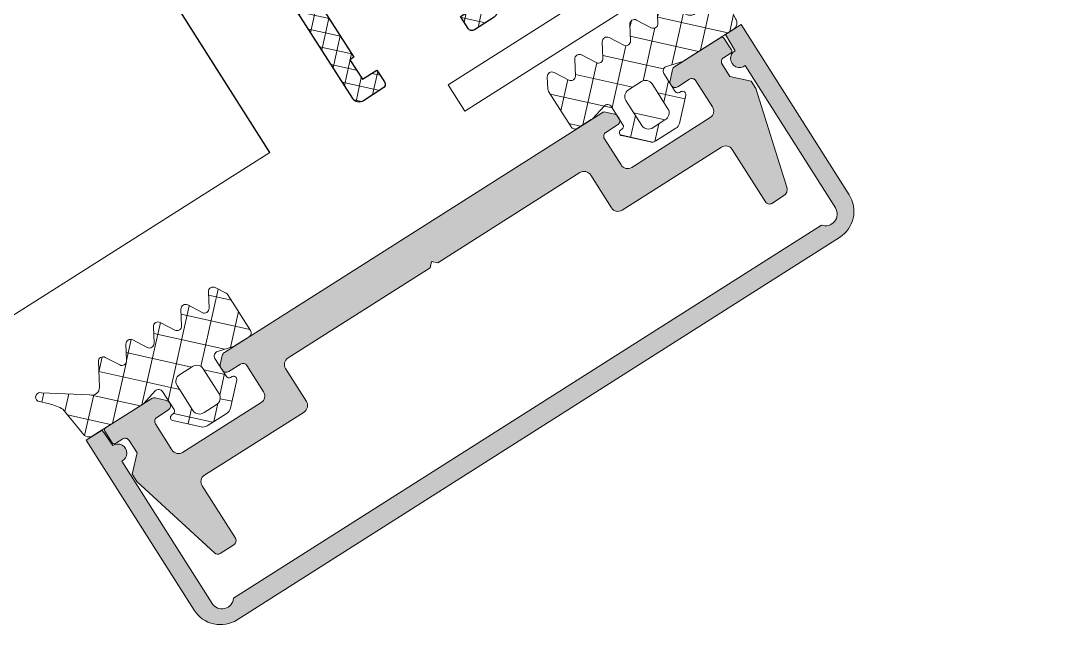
# Model space of a CAD drawing. Header units: millimetres. Extents: x 933584 to 974011, y 4545988 to 4553664.
# Drawn here: x 939201.84 to 939208.59, y 4551884.24 to 4551888.28 of the extents above; entities that cross this region are included whole.
import ezdxf

# ---------------------------------------------------------------- set-up
doc = ezdxf.new("R2010")
doc.units = ezdxf.units.MM
doc.layers.get('0').update_dxf_attribs({"color": 255})
doc.layers.add('0-HSL-HTC', color=253, linetype='Continuous')
doc.layers.add('N_Mlz-Fitil', color=10, linetype='Continuous')
for name, color, linetype, lineweight in [('al', 7, 'Continuous', 5), ('DTR', 8, 'Continuous', 5), ('FT', 1, 'Continuous', 0), ('PTR', 252, 'Continuous', 5), ('SFP CAM', 8, 'Continuous', 9)]:
    doc.layers.add(name, color=color, linetype=linetype, lineweight=lineweight)

# ---------------------------------------------------------------- blocks, each defined once
blk = doc.blocks.new('IZOLATOR')
at = {"layer": 'DTR'}
h = blk.add_hatch(dxfattribs=at)
h.set_pattern_fill('ANSI37', color=256, scale=0.3)
h.set_pattern_definition([(45, (0, 0), (-0.6735192090801864, 0.6735192090801866), []), (135, (0, 0), (-0.6735192090801866, -0.6735192090801864), [])])
edge = h.paths.add_edge_path(flags=16)
edge.add_arc((-16155.50516997159, 11440.47772771485), 0.5, 90, 210.0000000001667)
edge.add_line((-16155.93818267348, 11440.22772771485), (-16154.49480700051, 11437.72772771485))
edge.add_arc((-16155.79384510618, 11436.97772771486), 1.4999999999922, 329.9999999999884, 30.000000000011482, ccw=False)
edge.add_line((-16154.49480700051, 11436.22772771486), (-16155.93818267348, 11433.72772771486))
edge.add_arc((-16155.50516997159, 11433.47772771486), 0.5000000000008754, 149.9999999995766, 269.9999999997916)
edge.add_line((-16155.50516997159, 11432.97772771485), (-16151.93004110218, 11432.97772771485))
edge.add_arc((-16151.93004110219, 11433.27772771485), 0.2999999999974534, 270.000000001737, 330.0000000018147)
edge.add_line((-16151.67023348105, 11433.12772771486), (-16149.44743494467, 11436.97772771485))
edge.add_line((-16149.44743494467, 11436.97772771485), (-16151.67023348105, 11440.82772771486))
edge.add_arc((-16151.93004110218, 11440.67772771486), 0.299999999990151, 30.00000000060464, 90.00000000069481)
edge.add_line((-16151.93004110218, 11440.97772771485), (-16155.50516997159, 11440.97772771485))
edge = h.paths.add_edge_path()
edge.add_line((-16135.83034438375, 11438.97772771485), (-16134.47329357617, 11438.1942340658))
edge.add_arc((-16134.59829357617, 11437.97772771486), 0.2499999999995282, 239.9999999999376, 59.999999999937586, ccw=False)
edge.add_line((-16134.72329357617, 11437.76122136391), (-16135.96431897996, 11438.47772771486))
edge.add_line((-16135.96431897996, 11438.47772771486), (-16140.36419666739, 11438.47772771486))
edge.add_line((-16140.36419666739, 11438.47772771486), (-16140.96007346368, 11438.97772771485))
edge.add_line((-16140.96007346368, 11438.97772771485), (-16143.76042585991, 11438.97772771485))
edge.add_arc((-16143.76042585991, 11439.97772771486), 1.000000000003638, 179.9999999997916, 269.99999999979156, ccw=False)
edge.add_line((-16144.76042585991, 11439.97772771486), (-16144.76042585991, 11440.67772771485))
edge.add_arc((-16145.06042585991, 11440.67772771485), 0.3000000000010914, 0, 90.00000000034743)
edge.add_line((-16145.06042585991, 11440.97772771485), (-16149.50516997159, 11440.97772771485))
edge.add_arc((-16149.50516997159, 11440.47772771485), 0.5, 90, 210.0000000001667)
edge.add_line((-16149.93818267348, 11440.22772771485), (-16148.4948070005, 11437.72772771485))
edge.add_arc((-16149.79384510617, 11436.97772771486), 1.4999999999922, 329.9999999999884, 30.000000000011482, ccw=False)
edge.add_line((-16148.4948070005, 11436.22772771486), (-16149.93818267348, 11433.72772771486))
edge.add_arc((-16149.50516997159, 11433.47772771486), 0.5000000000008754, 149.9999999995766, 269.9999999997916)
edge.add_line((-16149.50516997159, 11432.97772771485), (-16145.06042585991, 11432.97772771485))
edge.add_arc((-16145.06042585991, 11433.27772771485), 0.2999999999992724, 270, 0)
edge.add_line((-16144.76042585991, 11433.27772771485), (-16144.76042585991, 11433.97772771486))
edge.add_arc((-16143.76042585991, 11433.97772771486), 1, 90, 180, ccw=False)
edge.add_line((-16143.76042585991, 11434.97772771486), (-16140.96007346368, 11434.97772771486))
edge.add_line((-16140.96007346368, 11434.97772771486), (-16140.36419666739, 11435.47772771486))
edge.add_line((-16140.36419666739, 11435.47772771486), (-16135.96431897996, 11435.47772771486))
edge.add_line((-16135.96431897996, 11435.47772771486), (-16134.72329357617, 11436.1942340658))
edge.add_arc((-16134.59829357617, 11435.97772771486), 0.2499999999995282, 300.00000000006247, 120.00000000006241, ccw=False)
edge.add_line((-16134.47329357617, 11435.76122136391), (-16135.83034438375, 11434.97772771486))
edge.add_line((-16135.83034438375, 11434.97772771486), (-16139.34160434086, 11434.97772771486))
edge.add_line((-16139.34160434086, 11434.97772771486), (-16141.25373637522, 11433.0655956805))
edge.add_arc((-16141.46586840957, 11433.27772771486), 0.2999999999985072, 194.9999999993323, 314.9999999992631, ccw=False)
edge.add_line((-16141.75564615746, 11433.20008200133), (-16141.91042585991, 11433.77772771486))
edge.add_line((-16141.91042585991, 11433.77772771486), (-16142.96042585991, 11433.77772771486))
edge.add_arc((-16142.96042585991, 11433.47772771486), 0.2999999999992724, 90, 180)
edge.add_line((-16143.26042585991, 11433.47772771486), (-16143.26042585991, 11431.77772771485))
edge.add_arc((-16143.56042585991, 11431.77772771485), 0.3000000000010914, 270, 360, ccw=False)
edge.add_line((-16143.56042585991, 11431.47772771485), (-16163.76042585991, 11431.47772771485))
edge.add_arc((-16163.76042585991, 11431.97772771486), 0.500000000003638, 179.9999999995831, 269.9999999995831, ccw=False)
edge.add_line((-16164.26042585991, 11431.97772771486), (-16164.26042585991, 11433.47772771486))
edge.add_arc((-16163.96042585991, 11433.47772771486), 0.2999999999992724, 90, 180, ccw=False)
edge.add_line((-16163.96042585991, 11433.77772771486), (-16163.06042585991, 11433.77772771486))
edge.add_line((-16163.06042585991, 11433.77772771486), (-16163.06042585991, 11432.67772771485))
edge.add_line((-16163.06042585991, 11432.67772771485), (-16161.56042585991, 11432.67772771485))
edge.add_line((-16161.56042585991, 11432.67772771485), (-16161.56042585991, 11432.97772771485))
edge.add_line((-16161.56042585991, 11432.97772771485), (-16157.93004110218, 11432.97772771485))
edge.add_arc((-16157.93004110219, 11433.27772771485), 0.2999999999974534, 270.000000001737, 330.0000000018147)
edge.add_line((-16157.67023348105, 11433.12772771486), (-16155.44743494467, 11436.97772771485))
edge.add_line((-16155.44743494467, 11436.97772771485), (-16157.67023348105, 11440.82772771486))
edge.add_arc((-16157.93004110218, 11440.67772771486), 0.299999999990151, 30.00000000060464, 90.00000000069481)
edge.add_line((-16157.93004110218, 11440.97772771485), (-16161.56042585991, 11440.97772771485))
edge.add_line((-16161.56042585991, 11440.97772771485), (-16161.56042585991, 11441.27772771485))
edge.add_line((-16161.56042585991, 11441.27772771485), (-16163.06042585991, 11441.27772771485))
edge.add_line((-16163.06042585991, 11441.27772771485), (-16163.06042585991, 11440.17772771485))
edge.add_line((-16163.06042585991, 11440.17772771485), (-16163.96042585991, 11440.17772771485))
edge.add_arc((-16163.96042585991, 11440.47772771485), 0.3000000000010914, 180, 270, ccw=False)
edge.add_line((-16164.26042585991, 11440.47772771485), (-16164.26042585991, 11441.97772771486))
edge.add_arc((-16163.76042585991, 11441.97772771486), 0.499999999996362, 90, 180, ccw=False)
edge.add_line((-16163.76042585991, 11442.47772771485), (-16143.56042585991, 11442.47772771485))
edge.add_arc((-16143.56042585991, 11442.17772771485), 0.2999999999992724, 359.9999999996526, 90, ccw=False)
edge.add_line((-16143.26042585991, 11442.17772771485), (-16143.26042585991, 11440.47772771485))
edge.add_arc((-16142.96042585991, 11440.47772771485), 0.2999999999992724, 180, 270)
edge.add_line((-16142.96042585991, 11440.17772771485), (-16141.91042585991, 11440.17772771485))
edge.add_line((-16141.91042585991, 11440.17772771485), (-16141.75564615746, 11440.75537342838))
edge.add_arc((-16141.46586840957, 11440.67772771485), 0.299999999998883, 45.000000000736975, 165.0000000006677, ccw=False)
edge.add_line((-16141.25373637522, 11440.88985974921), (-16139.34160434086, 11438.97772771485))
edge.add_line((-16139.34160434086, 11438.97772771485), (-16135.83034438375, 11438.97772771485))
at = {"layer": 'N_Mlz-Fitil'}
for points in [[(-16135.83034438375, 11438.97772771485), (-16134.47329357617, 11438.1942340658, -1.000000000000005), (-16134.72329357617, 11437.76122136391), (-16135.96431897996, 11438.47772771486), (-16140.36419666739, 11438.47772771486), (-16140.96007346368, 11438.97772771485), (-16143.76042585991, 11438.97772771485, -0.4142135623730951), (-16144.76042585991, 11439.97772771486), (-16144.76042585991, 11440.67772771485, 0.4142135623730951), (-16145.06042585991, 11440.97772771485), (-16149.50516997159, 11440.97772771485, 0.5773502691896262), (-16149.93818267348, 11440.22772771485), (-16148.4948070005, 11437.72772771485, -0.2679491924311143), (-16148.4948070005, 11436.22772771486), (-16149.93818267348, 11433.72772771486, 0.5773502691896208), (-16149.50516997159, 11432.97772771485), (-16145.06042585991, 11432.97772771485, 0.4142135623730951), (-16144.76042585991, 11433.27772771485), (-16144.76042585991, 11433.97772771486, -0.4142135623730784), (-16143.76042585991, 11434.97772771486), (-16140.96007346368, 11434.97772771486), (-16140.36419666739, 11435.47772771486), (-16135.96431897996, 11435.47772771486), (-16134.72329357617, 11436.1942340658, -1.000000000000001), (-16134.47329357617, 11435.76122136391), (-16135.83034438375, 11434.97772771486), (-16139.34160434086, 11434.97772771486), (-16141.25373637522, 11433.0655956805, -0.577350269189649), (-16141.75564615746, 11433.20008200133), (-16141.91042585991, 11433.77772771486), (-16142.96042585991, 11433.77772771486, 0.4142135623730953), (-16143.26042585991, 11433.47772771486), (-16143.26042585991, 11431.77772771485, -0.4142135623730951), (-16143.56042585991, 11431.47772771485), (-16163.76042585991, 11431.47772771485, -0.4142135623731086), (-16164.26042585991, 11431.97772771486), (-16164.26042585991, 11433.47772771486, -0.4142135623731261), (-16163.96042585991, 11433.77772771486), (-16163.06042585991, 11433.77772771486), (-16163.06042585991, 11432.67772771485), (-16161.56042585991, 11432.67772771485), (-16161.56042585991, 11432.97772771485), (-16157.93004110218, 11432.97772771485, 0.2679491924311305), (-16157.67023348105, 11433.12772771486), (-16155.44743494467, 11436.97772771485), (-16157.67023348105, 11440.82772771486, 0.2679491924311306), (-16157.93004110218, 11440.97772771485), (-16161.56042585991, 11440.97772771485), (-16161.56042585991, 11441.27772771485), (-16163.06042585991, 11441.27772771485), (-16163.06042585991, 11440.17772771485), (-16163.96042585991, 11440.17772771485, -0.4142135623731284), (-16164.26042585991, 11440.47772771485), (-16164.26042585991, 11441.97772771486, -0.4142135623731086), (-16163.76042585991, 11442.47772771485), (-16143.56042585991, 11442.47772771485, -0.4142135623730951), (-16143.26042585991, 11442.17772771485), (-16143.26042585991, 11440.47772771485, 0.4142135623730951), (-16142.96042585991, 11440.17772771485), (-16141.91042585991, 11440.17772771485), (-16141.75564615746, 11440.75537342838, -0.5773502691896493), (-16141.25373637522, 11440.88985974921), (-16139.34160434086, 11438.97772771485)], [(-16155.50516997159, 11440.97772771485, 0.5773502691896321), (-16155.93818267348, 11440.22772771485), (-16154.49480700051, 11437.72772771485, -0.2679491924311176), (-16154.49480700051, 11436.22772771486), (-16155.93818267348, 11433.72772771486, 0.5773502691896212), (-16155.50516997159, 11432.97772771485), (-16151.93004110218, 11432.97772771485, 0.2679491924311301), (-16151.67023348105, 11433.12772771486), (-16149.44743494467, 11436.97772771485), (-16151.67023348105, 11440.82772771486, 0.2679491924311301), (-16151.93004110218, 11440.97772771485)]]:
    blk.add_lwpolyline(points, format="xyb", close=True, dxfattribs=at)
blk = doc.blocks.new('k0855')
at = {"layer": 'PTR'}
h = blk.add_hatch(color=256, dxfattribs=at)
h.dxf.hatch_style = 1
edge = h.paths.add_edge_path()
edge.add_arc((11.14999999999985, 0.8000000000004234), 0.5000000000000142, 270.00000000000324, 360, ccw=False)
edge.add_line((11.14999999999986, 0.3000000000004093), (0.2999999999997289, 0.3000000000000682))
edge.add_line((0.2999999999997271, 0.3000000000000682), (0, 0))
edge.add_line((0, 0), (-0.3000000000001819, 0.3000000000000682))
edge.add_line((-0.3000000000001819, 0.3000000000000682), (-11.15000000000009, 0.2999999999997271))
edge.add_arc((-11.1500000000001, 0.7999999999997165), 0.4999999999999894, 179.9999999999988, 270.00000000000125, ccw=False)
edge.add_line((-11.65000000000009, 0.7999999999997272), (-11.65000000000009, 3.300000000000636))
edge.add_arc((-12.15000000000009, 3.300000000000636), 0.5, 0, 90)
edge.add_line((-12.15000000000009, 3.800000000000636), (-19.75, 3.800000000000522))
edge.add_arc((-19.75, 4.300000000000522), 0.5, 180, 270, ccw=False)
edge.add_line((-20.25, 4.300000000000522), (-20.25, 8.300000000000523))
edge.add_arc((-20.55000000000008, 8.300000000000404), 0.3000000000000753, 0, 89.99999999999693)
edge.add_line((-20.55000000000018, 8.600000000000477), (-21.59774739507475, 8.600000000000477))
edge.add_arc((-21.59774739507479, 8.30000000000046), 0.3000000000000167, 89.99999999999119, 164.9999999999941)
edge.add_line((-21.88752514296152, 8.377645713531251), (-23.65000000000009, 1.800000000000521))
edge.add_line((-23.65000000000009, 1.800000000000521), (-23.65000000000009, 1.24487273393197))
edge.add_line((-23.65000000000009, 1.24487273393197), (-22.65000000000009, 0.2448727339319703))
edge.add_line((-22.65000000000009, 0.2448727339319703), (-22.65000000000009, -0.699999999999591))
edge.add_arc((-22.95000000000015, -0.6999999999994878), 0.3000000000000576, 269.99999999999596, 360, ccw=False)
edge.add_line((-22.95000000000027, -0.9999999999995453), (-23.5, -0.9999999999995453))
edge.add_arc((-23.50000000000006, -1.149999999999576), 0.1500000000000303, 89.99999999997694, 179.9999999999796)
edge.add_line((-23.65000000000009, -1.149999999999522), (-23.65000000000009, -2.049999999999271))
edge.add_arc((-23.50000000000005, -2.049999999999203), 0.1500000000000448, 180, 269.9999999999916)
edge.add_line((-23.5, -2.199999999999247), (-19.97426406871182, -2.199999999999363))
edge.add_arc((-19.97426406871175, -1.899999999999295), 0.3000000000000682, 269.9999999999878, 314.9999999999922)
edge.add_line((-19.76213203435577, -2.112132034355338), (-19.237867965644, -1.587867965643678))
edge.add_arc((-19.45000000000003, -1.375735931287867), 0.2999999999999368, 315.0000000000293, 2.254377158221341e-11)
edge.add_line((-19.15000000000009, -1.375735931287749), (-19.15000000000009, -1.299999999999613))
edge.add_arc((-19.4500000000002, -1.299999999999651), 0.3000000000001073, 0, 90.00000000000628)
edge.add_line((-19.45000000000027, -0.9999999999995453), (-20.35000000000014, -0.9999999999995453))
edge.add_arc((-20.35000000000008, -0.6999999999995357), 0.3000000000000096, 179.9999999999888, 269.99999999998846, ccw=False)
edge.add_line((-20.65000000000009, -0.6999999999994772), (-20.65000000000009, 1.300000000000633))
edge.add_arc((-20.15000000000009, 1.300000000000634), 0.5, 89.99999999999989, 180, ccw=False)
edge.add_line((-20.15000000000009, 1.800000000000635), (-14.15000000000009, 1.800000000000635))
edge.add_arc((-14.15000000000009, 1.300000000000634), 0.5000000000000011, 359.9999999999999, 89.99999999999977, ccw=False)
edge.add_line((-13.65000000000009, 1.300000000000633), (-13.65000000000009, -0.699999999999477))
edge.add_arc((-13.9500000000001, -0.6999999999995374), 0.3000000000000078, 270, 360, ccw=False)
edge.add_line((-13.95000000000004, -0.9999999999995453), (-14.85000000000013, -0.9999999999995453))
edge.add_arc((-14.85000000000013, -1.299999999999502), 0.2999999999999567, 89.99999999999967, 179.9999999999994)
edge.add_line((-15.15000000000009, -1.299999999999499), (-15.15000000000009, -1.475735931287428))
edge.add_arc((-14.85000000000007, -1.475735931287626), 0.3000000000000185, 180, 225.0000000000031)
edge.add_line((-15.06213203435618, -1.687867965643475), (-14.63786796564318, -2.112132034356475))
edge.add_arc((-14.42573593128722, -1.900000000000079), 0.3000000000003056, 225.0000000000585, 270.0000000000583)
edge.add_line((-14.42573593128691, -2.200000000000384), (14.42573593128782, -2.199999999999363))
edge.add_arc((14.42573593128786, -1.899999999999267), 0.300000000000096, 269.9999999999932, 314.9999999999897)
edge.add_line((14.63786796564385, -2.112132034355338), (15.06213203435573, -1.687867965643475))
edge.add_arc((14.84999999999959, -1.475735931287628), 0.3000000000000435, 315.00000000004, 3.821754505246562e-11)
edge.add_line((15.14999999999963, -1.475735931287428), (15.14999999999963, -1.299999999999499))
edge.add_arc((14.8499999999998, -1.299999999999376), 0.299999999999832, 0, 90.00000000000256)
edge.add_line((14.84999999999991, -0.9999999999995453), (13.94999999999982, -0.9999999999995453))
edge.add_arc((13.94999999999987, -0.6999999999995303), 0.3000000000000149, 179.9999999999899, 269.9999999999898, ccw=False)
edge.add_line((13.64999999999986, -0.6999999999994772), (13.64999999999986, 1.300000000000633))
edge.add_arc((14.14999999999986, 1.300000000000634), 0.5000000000000018, 90.00000000000011, 180, ccw=False)
edge.add_line((14.14999999999986, 1.800000000000635), (20.13763493782221, 1.800000000000635))
edge.add_arc((20.13763493782221, 1.30000000000063), 0.5000000000000047, 2.8421709430404007e-13, 90.0000000000004, ccw=False)
edge.add_line((20.63763493782222, 1.300000000000633), (20.63763493782222, -0.699999999999477))
edge.add_arc((20.33763493782221, -0.6999999999995339), 0.3000000000000114, 270, 360, ccw=False)
edge.add_line((20.33763493782226, -0.9999999999995453), (19.43763493782217, -0.9999999999995453))
edge.add_arc((19.43763493782221, -1.299999999999543), 0.2999999999999976, 90.00000000000679, 180.0000000000134)
edge.add_line((19.13763493782221, -1.299999999999613), (19.13763493782221, -1.375735931287749))
edge.add_arc((19.43763493782228, -1.375735931287579), 0.3000000000000753, 180, 224.9999999999897)
edge.add_line((19.22550290346635, -1.587867965643678), (19.74976697217789, -2.112132034355338))
edge.add_arc((19.96189900653388, -1.899999999999291), 0.3000000000000734, 225.0000000000084, 270.0000000000128)
edge.add_line((19.96189900653394, -2.199999999999363), (23.48763493782212, -2.199999999999247))
edge.add_arc((23.48763493782217, -2.049999999999207), 0.1500000000000403, 269.999999999981, 359.9999999999754)
edge.add_line((23.63763493782221, -2.049999999999271), (23.63763493782221, -1.149999999999522))
edge.add_arc((23.48763493782231, -1.149999999999449), 0.1499999999999062, 0, 90.00000000001013)
edge.add_line((23.48763493782235, -0.9999999999995453), (22.93763493782217, -0.9999999999995453))
edge.add_arc((22.93763493782217, -0.6999999999995891), 0.2999999999999562, 180.0000000000004, 270.0000000000007, ccw=False)
edge.add_line((22.63763493782221, -0.699999999999591), (22.63763493782221, 0.2448727339319703))
edge.add_line((22.63763493782221, 0.2448727339319703), (23.63763493782221, 1.24487273393197))
edge.add_line((23.63763493782221, 1.24487273393197), (23.63763493782221, 1.800000000000521))
edge.add_line((23.63763493782221, 1.800000000000521), (21.91487984844571, 8.229409522551803))
edge.add_arc((21.43191693530122, 8.100000000000511), 0.4999999999999693, 15.00000000000469, 90.00000000000652)
edge.add_line((21.43191693530116, 8.600000000000477), (20.53763493782208, 8.600000000000477))
edge.add_arc((20.5376349378222, 8.300000000000631), 0.2999999999998462, 90.00000000002308, 180.0000000000207)
edge.add_line((20.23763493782235, 8.300000000000523), (20.23763493782212, 4.300000000000522))
edge.add_arc((19.73763493782212, 4.300000000000522), 0.5, 270, 360, ccw=False)
edge.add_line((19.73763493782212, 3.800000000000522), (12.14999999999986, 3.800000000000636))
edge.add_arc((12.14999999999986, 3.300000000000636), 0.5, 90, 180)
edge.add_line((11.64999999999986, 3.300000000000636), (11.64999999999986, 0.8000000000004088))
at = {"layer": 'al'}
blk.add_lwpolyline([(11.64999999999986, 0.800000000000409, -0.4142135623730784), (11.14999999999986, 0.3000000000004093), (0.2999999999997271, 0.3000000000000682), (0, 0), (-0.3000000000001819, 0.3000000000000682), (-11.15000000000009, 0.2999999999997271, -0.4142135623731076), (-11.65000000000009, 0.7999999999997272), (-11.65000000000009, 3.300000000000636, 0.4142135623730951), (-12.15000000000009, 3.800000000000636), (-19.75, 3.800000000000522, -0.4142135623730951), (-20.25, 4.300000000000522), (-20.25, 8.300000000000523, 0.4142135623730799), (-20.55000000000018, 8.600000000000477), (-21.59774739507475, 8.600000000000477, 0.3394542588633897), (-21.88752514296152, 8.377645713531251), (-23.65000000000009, 1.800000000000521), (-23.65000000000009, 1.24487273393197), (-22.65000000000009, 0.2448727339319703), (-22.65000000000009, -0.699999999999591, -0.4142135623731159), (-22.95000000000027, -0.9999999999995453), (-23.5, -0.9999999999995453, 0.4142135623731091), (-23.65000000000009, -1.149999999999522), (-23.65000000000009, -2.049999999999271, 0.4142135623730534), (-23.5, -2.199999999999247), (-19.97426406871182, -2.199999999999363, 0.1989123673796788), (-19.76213203435577, -2.112132034355338), (-19.237867965644, -1.587867965643678, 0.1989123673796275), (-19.15000000000009, -1.375735931287749), (-19.15000000000009, -1.299999999999613, 0.4142135623731284), (-19.45000000000027, -0.9999999999995453), (-20.35000000000014, -0.9999999999995453, -0.4142135623730951), (-20.65000000000009, -0.6999999999994772), (-20.65000000000009, 1.300000000000633, -0.4142135623730951), (-20.15000000000009, 1.800000000000635), (-14.15000000000009, 1.800000000000635, -0.4142135623730951), (-13.65000000000009, 1.300000000000633), (-13.65000000000009, -0.6999999999994772, -0.4142135623730951), (-13.95000000000004, -0.9999999999995453), (-14.85000000000013, -0.9999999999995453, 0.4142135623730951), (-15.15000000000009, -1.299999999999499), (-15.15000000000009, -1.475735931287428, 0.1989123673796724), (-15.06213203435618, -1.687867965643475), (-14.63786796564318, -2.112132034356475, 0.1989123673796574), (-14.42573593128691, -2.200000000000384), (14.42573593128782, -2.199999999999363, 0.198912367379642), (14.63786796564385, -2.112132034355338), (15.06213203435573, -1.687867965643475, 0.1989123673796492), (15.14999999999963, -1.475735931287428), (15.14999999999963, -1.299999999999499, 0.4142135623731088), (14.84999999999991, -0.9999999999995453), (13.94999999999982, -0.9999999999995453, -0.4142135623730951), (13.64999999999986, -0.6999999999994772), (13.64999999999986, 1.300000000000633, -0.4142135623730951), (14.14999999999986, 1.800000000000635), (20.13763493782221, 1.800000000000635, -0.4142135623730951), (20.63763493782222, 1.300000000000633), (20.63763493782222, -0.6999999999994772, -0.4142135623730951), (20.33763493782226, -0.9999999999995453), (19.43763493782217, -0.9999999999995453, 0.4142135623731284), (19.13763493782221, -1.299999999999613), (19.13763493782221, -1.375735931287749, 0.198912367379612), (19.22550290346635, -1.587867965643678), (19.74976697217789, -2.112132034355338, 0.1989123673796789), (19.96189900653394, -2.199999999999363), (23.48763493782212, -2.199999999999247, 0.4142135623730675), (23.63763493782221, -2.049999999999271), (23.63763493782221, -1.149999999999522, 0.4142135623731507), (23.48763493782235, -0.9999999999995453), (22.93763493782217, -0.9999999999995453, -0.4142135623730951), (22.63763493782221, -0.699999999999591), (22.63763493782221, 0.2448727339319703), (23.63763493782221, 1.24487273393197), (23.63763493782221, 1.800000000000521), (21.91487984844571, 8.229409522551803, 0.3394542588633857), (21.43191693530116, 8.600000000000477), (20.53763493782208, 8.600000000000477, 0.4142135623730811), (20.23763493782235, 8.300000000000523), (20.23763493782212, 4.300000000000522, -0.4142135623730951), (19.73763493782212, 3.800000000000522), (12.14999999999986, 3.800000000000636, 0.4142135623730951), (11.64999999999986, 3.300000000000636)], format="xyb", close=True, dxfattribs=at)
blk = doc.blocks.new('KAPAK FİTİLİ')
at = {"layer": 'PTR'}
h = blk.add_hatch(dxfattribs=at)
h.set_pattern_fill('ANSI37', color=256, scale=0.5)
h.set_pattern_definition([(45, (0, 0), (-1.122532015133643, 1.122532015133643), []), (135, (0, 0), (-1.122532015133643, -1.122532015133643), [])])
edge = h.paths.add_edge_path(flags=16)
edge.add_line((18075.8219282599, 6993.30271209668), (18075.8219282599, 6995.204315808515))
edge.add_arc((18076.3219282599, 6995.204315808515), 0.5, 90, 180, ccw=False)
edge.add_line((18076.3219282599, 6995.704315808515), (18077.3219282599, 6995.704315808515))
edge.add_arc((18077.3219282599, 6995.204315808515), 0.5, 360, 90, ccw=False)
edge.add_line((18077.8219282599, 6995.204315808515), (18077.8219282599, 6993.30271209668))
edge.add_arc((18077.32192825989, 6993.30271209668), 0.500000000003638, 264.80833265868847, 360, ccw=False)
edge.add_line((18077.27668438717, 6992.804763312181), (18076.36717213263, 6992.804763312181))
edge.add_arc((18076.3219282599, 6993.302712096681), 0.5000000000040031, 180.0000000001042, 275.1916673417173, ccw=False)
edge = h.paths.add_edge_path()
edge.add_line((18072.2219282599, 6995.371235430002), (18073.27332151908, 6995.371235430002))
edge.add_arc((18073.27349350995, 6996.171157729219), 0.799922317706464, 269.9876808653286, 279.1696125970468)
edge.add_line((18073.40096723261, 6995.381457682115), (18074.44428254637, 6995.66101317789))
edge.add_arc((18074.5219282599, 6995.371235430003), 0.2999999999993538, 359.99999999982634, 104.99999999966789, ccw=False)
edge.add_line((18074.8219282599, 6995.371235430002), (18074.8219282599, 6993.993647583709))
edge.add_arc((18074.6219282599, 6993.993647583708), 0.1999999999970896, 274.99999999958237, 360, ccw=False)
edge.add_line((18074.63935940845, 6993.79440864409), (18074.50449711135, 6993.782609721958))
edge.add_arc((18074.5219282599, 6993.583370782339), 0.1999999999999012, 95.00000000008073, 224.9999999998158)
edge.add_line((18074.38050690366, 6993.441949426102), (18075.70477429035, 6992.11768203941))
edge.add_arc((18076.05832768095, 6992.471235430011), 0.5000000000097311, 225.0000000000737, 270)
edge.add_line((18076.05832768095, 6991.971235430003), (18077.58552883885, 6991.971235430003))
edge.add_arc((18077.58552883885, 6992.471235430015), 0.5000000000127329, 269.9999999995831, 314.9999999995578)
edge.add_line((18077.93908222945, 6992.11768203941), (18079.26334961614, 6993.441949426102))
edge.add_arc((18079.1219282599, 6993.583370782339), 0.1999999999983617, 314.9999999994473, 85.00000000095753)
edge.add_line((18079.13935940845, 6993.782609721958), (18079.00449711135, 6993.79440864409))
edge.add_arc((18079.0219282599, 6993.993647583709), 0.2000000000008073, 180, 264.99999999994196, ccw=False)
edge.add_line((18078.8219282599, 6993.993647583709), (18078.8219282599, 6995.371235430002))
edge.add_arc((18079.1219282599, 6995.371235430001), 0.2999999999992724, 74.99999999992463, 180, ccw=False)
edge.add_line((18079.19957397343, 6995.66101317789), (18080.28103925145, 6995.371235430002))
edge.add_line((18080.28103925145, 6995.371235430002), (18084.1219282599, 6995.371235430002))
edge.add_arc((18084.1219282599, 6995.871235430002), 0.5, 270, 359.9999999998958)
edge.add_line((18084.6219282599, 6995.871235430001), (18084.85823006128, 6997.851831990876))
edge.add_arc((18087.646563022, 6996.40944736753), 3.139311087084355, 135.3847465418183, 152.6477989778857, ccw=False)
edge.add_line((18085.41187867008, 6998.614319234279), (18085.94737329387, 6999.172073392579))
edge.add_arc((18085.67548095776, 6999.298858871101), 0.2999999999988742, 334.99999999996, 139.999999999497)
edge.add_line((18085.44566762483, 6999.491695154007), (18082.9196253687, 6997.732191492909))
edge.add_arc((18082.5351533432, 6998.051849531455), 0.4999999999996113, 209.9999998784979, 320.25916002323095, ccw=False)
edge.add_line((18082.10214064078, 6997.801849532376), (18081.28265781336, 6999.221235432362))
edge.add_arc((18081.0228501916, 6999.071235433437), 0.300000000004901, 29.99999976230292, 149.9999998714032)
edge.add_line((18080.7630425708, 6999.22123543402), (18080.23242732765, 6998.302182870601))
edge.add_arc((18079.97261970676, 6998.452182871029), 0.3000000000009134, 209.9999997633451, 329.99999990551083, ccw=False)
edge.add_line((18079.71281208501, 6998.302182872105), (18079.18219685165, 6999.221235431103))
edge.add_arc((18078.92238922968, 6999.071235432548), 0.3000000000030073, 29.99999968107939, 149.9999999047121)
edge.add_line((18078.66258160879, 6999.221235432979), (18078.13196636061, 6998.302182871121))
edge.add_arc((18077.87215873948, 6998.452182871121), 0.300000000000967, 210.0000000000137, 329.99999999998624, ccw=False)
edge.add_line((18077.61235111834, 6998.302182871121), (18077.08173588189, 6999.221235431495))
edge.add_arc((18076.82192826015, 6999.071235432549), 0.300000000000062, 29.99999976765023, 149.9999999048626)
edge.add_line((18076.56212063926, 6999.221235432979), (18076.03150539153, 6998.302182871121))
edge.add_arc((18075.7716977704, 6998.45218287112), 0.2999999999973617, 209.9999999998633, 329.9999999997893, ccw=False)
edge.add_line((18075.51189014926, 6998.302182871121), (18074.9812749128, 6999.221235431495))
edge.add_arc((18074.72146729106, 6999.071235432552), 0.2999999999919419, 29.99999976774333, 149.9999999051169)
edge.add_line((18074.46165967018, 6999.221235432979), (18073.93104442244, 6998.302182871121))
edge.add_arc((18073.6712368013, 6998.452182871122), 0.3000000000045723, 210.0000000001641, 330.00000000018326, ccw=False)
edge.add_line((18073.41142918017, 6998.302182871121), (18072.88081393918, 6999.221235431495))
edge.add_arc((18072.62100631744, 6999.071235432549), 0.300000000000062, 29.99999976765023, 149.9999999048626)
edge.add_line((18072.36119869655, 6999.221235432979), (18071.96212063901, 6998.530011958883))
edge.add_arc((18072.2219282599, 6998.380011958464), 0.2999999999959111, 149.9999999071655, 180.0000000022581)
edge.add_line((18071.9219282599, 6998.380011958452), (18071.9219282599, 6995.671235430003))
edge.add_arc((18072.2219282599, 6995.671235430003), 0.3000000000029104, 180, 269.9999999994789)
at = {"layer": 'FT'}
for points in [[(18072.2219282599, 6995.371235430002), (18073.27332151908, 6995.371235430002, 0.0400851843464491), (18073.40096723261, 6995.381457682115), (18074.44428254637, 6995.66101317789, -0.4931454260312357), (18074.8219282599, 6995.371235430002), (18074.8219282599, 6993.993647583709, -0.3888787318528493), (18074.63935940845, 6993.79440864409), (18074.50449711135, 6993.782609721958, 0.637070260807379), (18074.38050690366, 6993.441949426102), (18075.70477429035, 6992.11768203941, 0.1989123673796624), (18076.05832768095, 6991.971235430003), (18077.58552883885, 6991.971235430003, 0.1989123673796531), (18077.93908222945, 6992.11768203941), (18079.26334961614, 6993.441949426102, 0.637070260807382), (18079.13935940845, 6993.782609721958), (18079.00449711135, 6993.79440864409, -0.3888787318528493), (18078.8219282599, 6993.993647583709), (18078.8219282599, 6995.371235430002, -0.4931454260312984), (18079.19957397343, 6995.66101317789), (18080.28103925145, 6995.371235430002), (18084.1219282599, 6995.371235430002, 0.4142135623730951), (18084.6219282599, 6995.871235430001), (18084.85823006128, 6997.851831990876, -0.0754670569888533), (18085.41187867008, 6998.614319234279), (18085.94737329387, 6999.172073392579, 0.8769764629927514), (18085.44566762483, 6999.491695154007), (18082.9196253687, 6997.732191492909, -0.5220051325606435), (18082.10214064078, 6997.801849532376), (18081.28265781336, 6999.221235432362, 0.5773502698239584), (18080.7630425708, 6999.22123543402), (18080.23242732765, 6998.302182870601, -0.5773502700173055), (18079.71281208501, 6998.302182872105), (18079.18219685165, 6999.221235431103, 0.5773502704903818), (18078.66258160879, 6999.221235432979), (18078.13196636061, 6998.302182871121, -0.5773502691896149), (18077.61235111834, 6998.302182871121), (18077.08173588189, 6999.221235431495, 0.5773502699886969), (18076.56212063926, 6999.221235432979), (18076.03150539153, 6998.302182871121, -0.5773502691896149), (18075.51189014926, 6998.302182871121), (18074.9812749128, 6999.221235431495, 0.5773502699886969), (18074.46165967018, 6999.221235432979), (18073.93104442244, 6998.302182871121, -0.5773502691896142), (18073.41142918017, 6998.302182871121), (18072.88081393918, 6999.221235431495, 0.5773502699886992), (18072.36119869655, 6999.221235432979), (18071.96212063901, 6998.530011958883, 0.1316524980088336), (18071.9219282599, 6998.380011958452), (18071.9219282599, 6995.671235430003, 0.4142135623731507)], [(18075.8219282599, 6993.30271209668), (18075.8219282599, 6995.204315808515, -0.4142135623730284), (18076.3219282599, 6995.704315808515), (18077.3219282599, 6995.704315808515, -0.4142135623730951), (18077.8219282599, 6995.204315808515), (18077.8219282599, 6993.30271209668, -0.4410091218320475), (18077.27668438717, 6992.804763312181), (18076.36717213263, 6992.804763312181, -0.4410091218321642)]]:
    blk.add_lwpolyline(points, format="xyb", close=True, dxfattribs=at)
blk = doc.blocks.new('XCVBXCVBXZ')
at = {"layer": 'PTR'}
h = blk.add_hatch(color=256, dxfattribs=at)
h.dxf.hatch_style = 1
edge = h.paths.add_edge_path()
edge.add_line((934106.5121796929, 4553387.993700862), (934107.0934999754, 4553387.075359672))
edge.add_arc((934107.0301724941, 4553387.035177212), 0.07499999999429845, 249.2657813579849, 32.39588371157578, ccw=False)
edge.add_line((934107.0036199852, 4553386.965034755), (934103.2124147703, 4553384.559444803))
edge.add_arc((934103.1376433091, 4553384.565295324), 0.0750000000002689, 212.3958835890705, 355.5259859429901, ccw=False)
edge.add_line((934103.0743158278, 4553384.525112864), (934102.4915763693, 4553385.442554296))
edge.add_arc((934102.4658960849, 4553385.494902013), 0.0583074648532338, 296.1312407827382, 124.4652221399556)
edge.add_line((934102.4328995465, 4553385.542974759), (934102.3640330229, 4553385.643306583))
edge.add_line((934102.3640330229, 4553385.643306583), (934102.2627759748, 4553385.57905711))
edge.add_line((934102.2627759748, 4553385.57905711), (934102.958877673, 4553384.481527895))
edge.add_arc((934103.1277756885, 4553384.588642134), 0.1999999999933538, 212.3826569440293, 302.3958837697468)
edge.add_line((934103.2349289157, 4553384.419768851), (934107.1204206535, 4553386.885185349))
edge.add_arc((934107.0132674262, 4553387.054058632), 0.200000000000228, 302.3958840133795, 32.36669992751597)
edge.add_line((934107.1821952672, 4553387.161125829), (934106.4862735731, 4553388.258943656))
edge.add_line((934106.4862735731, 4553388.258943656), (934106.3850165146, 4553388.194694175))
edge.add_line((934106.3850165146, 4553388.194694175), (934106.4463846637, 4553388.089608385))
edge.add_arc((934106.475788449, 4553388.039257836), 0.05830746485310737, 120.284134528566, 308.6181158856414)
at = {"ltscale": 0.5}
blk.add_line((934103.4472286213, 4553387.432797691), (934101.8410267042, 4553389.966592355), dxfattribs=at)
at = {"layer": 'al'}
blk.add_lwpolyline([(934114.2725927967, 4553406.616095206), (934108.1951545883, 4553390.15088245), (934104.5959592776, 4553387.868617507), (934104.7030626088, 4553387.699712574), (934108.3593659205, 4553390.018189942), (934114.4602195882, 4553406.546840696)], dxfattribs=at)
blk.add_lwpolyline([(934106.5121796929, 4553387.993700862), (934107.0934999754, 4553387.075359672, -0.7207592200530418), (934107.0036199852, 4553386.965034755), (934103.2124147703, 4553384.559444803, -0.7207592200534798), (934103.0743158278, 4553384.525112864), (934102.4915763693, 4553385.442554296, 1.075506706590502), (934102.4328995465, 4553385.542974759), (934102.3640330229, 4553385.643306583), (934102.2627759748, 4553385.57905711), (934102.958877673, 4553384.481527895, 0.414281178874914), (934103.2349289157, 4553384.419768851), (934107.1204206535, 4553386.885185349, 0.4140643826233403), (934107.1821952672, 4553387.161125829), (934106.4862735731, 4553388.258943656), (934106.3850165146, 4553388.194694175), (934106.4463846637, 4553388.089608385, 1.075506706590479)], format="xyb", close=True, dxfattribs=at)
at = {"layer": 'SFP CAM', "color": 252}
blk.add_line((934034.4982005107, 4553343.725206575), (934103.4472286213, 4553387.432797691), dxfattribs=at)
at = {"extrusion": (0, 0, -1)}
for name, p, xscale, yscale, zscale, rotation in [('IZOLATOR', (-934197.049519603, 4555365.990941525), -0.0999999999999999, 0.0999999999999999, -0.0999999999999999, 237.3985716916895), ('KAPAK FİTİLİ', (-932954.2609333462, 4551828.674841156), -0.1, 0.1, -0.1, 327.6041161775998)]:
    blk.add_blockref(name, p, dxfattribs=dict(at, xscale=xscale, yscale=yscale, zscale=zscale, rotation=rotation))
at = {"xscale": -0.1, "yscale": 0.1, "zscale": 0.1, "rotation": 32.39588382239982}
blk.add_blockref('KAPAK FİTİLİ', (936004.0580751359, 4553763.827634231), dxfattribs=at)
at = {"layer": 'al', "xscale": -0.0999999999999988, "yscale": 0.0999999999999988, "zscale": 0.1, "rotation": 212.3958838224}
blk.add_blockref('k0855', (934104.4890708543, 4553386.73113207), dxfattribs=at)
blk = doc.blocks.new('vbcvbxb')
at = {"layer": '0-HSL-HTC', "ltscale": 0.5}
h = blk.add_hatch(color=256, dxfattribs=at)
h.dxf.hatch_style = 1
h.paths.add_polyline_path([(938337.3468328577, 4549224.221648561), (938339.0782033984, 4549228.91231547), (938338.6091367075, 4549229.085452524), (938336.8777661668, 4549224.394785616)], flags=17)
h.paths.add_polyline_path([(938339.2120478012, 4549225.66507269), (938336.7881290442, 4549219.098139017), (938333.9737288989, 4549220.136961341), (938336.3976476558, 4549226.703895014), (938337.570314383, 4549226.271052379), (938336.8777661668, 4549224.394785616), (938337.3468328577, 4549224.221648561), (938338.039381074, 4549226.097915324)], flags=17)
h.paths.add_polyline_path([(938344.8519165918, 4549221.45144954), (938346.5832871324, 4549226.142116448), (938346.1142204416, 4549226.315253503), (938344.3828499009, 4549221.624586593)], flags=17)
h.paths.add_polyline_path([(938346.7171315353, 4549222.894873668), (938344.2932127784, 4549216.327939996), (938341.478812633, 4549217.36676232), (938343.90273139, 4549223.933695992), (938345.0753981171, 4549223.500853357), (938344.3828499009, 4549221.624586593), (938344.8519165918, 4549221.45144954), (938345.5444648081, 4549223.327716303)], flags=17)
h.paths.add_polyline_path([(938247.2858280486, 4549257.464036821), (938249.0171985892, 4549262.154703731), (938248.5481318983, 4549262.327840785), (938246.8167613577, 4549257.637173876)], flags=17)
h.paths.add_polyline_path([(938249.151042992, 4549258.90746095), (938246.7271242351, 4549252.340527277), (938243.9127240898, 4549253.379349602), (938246.3366428467, 4549259.946283274), (938247.5093095739, 4549259.51344064), (938246.8167613577, 4549257.637173876), (938247.2858280486, 4549257.464036821), (938247.9783762648, 4549259.340303586)], flags=17)
h.paths.add_polyline_path([(938254.7909117826, 4549254.6938378), (938256.5222823233, 4549259.384504709), (938256.0532156324, 4549259.557641763), (938254.3218450918, 4549254.866974854)], flags=17)
h.paths.add_polyline_path([(938256.6561267262, 4549256.137261928), (938254.2322079693, 4549249.570328256), (938251.4178078239, 4549250.60915058), (938253.8417265808, 4549257.176084253), (938255.014393308, 4549256.743241617), (938254.3218450918, 4549254.866974854), (938254.7909117826, 4549254.6938378), (938255.4834599989, 4549256.570104564)], flags=17)
h.paths.add_polyline_path([(938262.2959955167, 4549251.923638779), (938264.0273660574, 4549256.614305687), (938263.5582993665, 4549256.787442741), (938261.8269288258, 4549252.096775833)], flags=17)
h.paths.add_polyline_path([(938264.1612104602, 4549253.367062907), (938261.7372917033, 4549246.800129234), (938258.9228915579, 4549247.838951559), (938261.3468103149, 4549254.405885231), (938262.5194770421, 4549253.973042596), (938261.8269288258, 4549252.096775833), (938262.2959955167, 4549251.923638779), (938262.988543733, 4549253.799905542)], flags=17)
h.paths.add_polyline_path([(938269.8010792509, 4549249.153439756), (938271.5324497914, 4549253.844106666), (938271.0633831006, 4549254.01724372), (938269.33201256, 4549249.32657681)], flags=17)
h.paths.add_polyline_path([(938271.6662941943, 4549250.596863885), (938269.2423754374, 4549244.029930213), (938266.4279752921, 4549245.068752537), (938268.851894049, 4549251.635686209), (938270.0245607762, 4549251.202843574), (938269.33201256, 4549249.32657681), (938269.8010792509, 4549249.153439756), (938270.4936274671, 4549251.02970652)], flags=17)
h.paths.add_polyline_path([(938277.3061629849, 4549246.383240735), (938279.0375335256, 4549251.073907644), (938278.5684668347, 4549251.247044698), (938276.837096294, 4549246.556377789)], flags=17)
h.paths.add_polyline_path([(938279.1713779285, 4549247.826664863), (938276.7474591716, 4549241.259731191), (938273.9330590261, 4549242.298553515), (938276.3569777831, 4549248.865487188), (938277.5296445102, 4549248.432644553), (938276.837096294, 4549246.556377789), (938277.3061629849, 4549246.383240735), (938277.9987112011, 4549248.259507499)], flags=17)
h.paths.add_polyline_path([(938284.811246719, 4549243.613041713), (938286.5426172597, 4549248.303708622), (938286.0735505688, 4549248.476845676), (938284.3421800281, 4549243.786178768)], flags=17)
h.paths.add_polyline_path([(938286.6764616625, 4549245.056465842), (938284.2525429056, 4549238.489532169), (938281.4381427602, 4549239.528354494), (938283.8620615172, 4549246.095288166), (938285.0347282444, 4549245.662445531), (938284.3421800281, 4549243.786178768), (938284.811246719, 4549243.613041713), (938285.5037949353, 4549245.489308476)], flags=17)
h.paths.add_polyline_path([(938292.3163304531, 4549240.842842692), (938294.0477009937, 4549245.533509601), (938293.5786343028, 4549245.706646655), (938291.8472637623, 4549241.015979745)], flags=17)
h.paths.add_polyline_path([(938294.1815453966, 4549242.28626682), (938291.7576266397, 4549235.719333148), (938288.9432264944, 4549236.758155472), (938291.3671452512, 4549243.325089145), (938292.5398119785, 4549242.892246509), (938291.8472637623, 4549241.015979745), (938292.3163304531, 4549240.842842692), (938293.0088786694, 4549242.719109455)], flags=17)
h.paths.add_polyline_path([(938299.8214141872, 4549238.072643669), (938301.5527847279, 4549242.763310579), (938301.083718037, 4549242.936447632), (938299.3523474963, 4549238.245780724)], flags=17)
h.paths.add_polyline_path([(938301.6866291307, 4549239.516067798), (938299.2627103738, 4549232.949134125), (938296.4483102284, 4549233.98795645), (938298.8722289854, 4549240.554890122), (938300.0448957125, 4549240.122047488), (938299.3523474963, 4549238.245780724), (938299.8214141872, 4549238.072643669), (938300.5139624035, 4549239.948910433)], flags=17)
h.paths.add_polyline_path([(938307.3264979213, 4549235.302444648), (938309.0578684619, 4549239.993111557), (938308.588801771, 4549240.166248611), (938306.8574312304, 4549235.475581702)], flags=17)
h.paths.add_polyline_path([(938309.1917128648, 4549236.745868776), (938306.7677941079, 4549230.178935104), (938303.9533939625, 4549231.217757428), (938306.3773127195, 4549237.784691101), (938307.5499794467, 4549237.351848465), (938306.8574312304, 4549235.475581702), (938307.3264979213, 4549235.302444648), (938308.0190461376, 4549237.178711412)], flags=17)
h.paths.add_polyline_path([(938314.8315816554, 4549232.532245627), (938316.562952196, 4549237.222912535), (938316.0938855051, 4549237.396049589), (938314.3625149645, 4549232.705382681)], flags=17)
h.paths.add_polyline_path([(938316.6967965988, 4549233.975669755), (938314.272877842, 4549227.408736082), (938311.4584776966, 4549228.447558407), (938313.8823964535, 4549235.014492079), (938315.0550631807, 4549234.581649444), (938314.3625149645, 4549232.705382681), (938314.8315816554, 4549232.532245627), (938315.5241298716, 4549234.40851239)], flags=17)
h.paths.add_polyline_path([(938322.3366653895, 4549229.762046604), (938324.0680359302, 4549234.452713514), (938323.5989692393, 4549234.625850568), (938321.8675986986, 4549229.935183658)], flags=17)
h.paths.add_polyline_path([(938324.201880333, 4549231.205470733), (938321.7779615761, 4549224.63853706), (938318.9635614307, 4549225.677359384), (938321.3874801877, 4549232.244293057), (938322.5601469148, 4549231.811450422), (938321.8675986986, 4549229.935183658), (938322.3366653895, 4549229.762046604), (938323.0292136058, 4549231.638313368)], flags=17)
h.paths.add_polyline_path([(938329.8417491235, 4549226.991847583), (938331.5731196643, 4549231.682514491), (938331.1040529733, 4549231.855651546), (938329.3726824326, 4549227.164984637)], flags=17)
h.paths.add_polyline_path([(938331.7069640671, 4549228.435271711), (938329.2830453102, 4549221.868338039), (938326.4686451647, 4549222.907160363), (938328.8925639217, 4549229.474094036), (938330.065230649, 4549229.0412514), (938329.3726824326, 4549227.164984637), (938329.8417491235, 4549226.991847583), (938330.5342973399, 4549228.868114347)], flags=17)
h.paths.add_polyline_path([(938157.2248232393, 4549290.706425082), (938158.95619378, 4549295.397091991), (938158.487127089, 4549295.570229045), (938156.7557565484, 4549290.879562137)])
h.paths.add_polyline_path([(938159.0900381828, 4549292.149849211), (938156.6661194259, 4549285.582915538), (938153.8517192805, 4549286.621737862), (938156.2756380374, 4549293.188671535), (938157.4483047647, 4549292.7558289), (938156.7557565484, 4549290.879562137), (938157.2248232393, 4549290.706425082), (938157.9173714556, 4549292.582691845)])
h.paths.add_polyline_path([(938164.7299069734, 4549287.936226061), (938166.461277514, 4549292.626892969), (938165.9922108231, 4549292.800030024), (938164.2608402825, 4549288.109363114)], flags=17)
h.paths.add_polyline_path([(938166.5951219168, 4549289.379650189), (938164.17120316, 4549282.812716517), (938161.3568030146, 4549283.851538841), (938163.7807217715, 4549290.418472514), (938164.9533884987, 4549289.985629878), (938164.2608402825, 4549288.109363114), (938164.7299069734, 4549287.936226061), (938165.4224551896, 4549289.812492824)], flags=17)
h.paths.add_polyline_path([(938172.2349907075, 4549285.166027038), (938173.9663612482, 4549289.856693948), (938173.4972945573, 4549290.029831002), (938171.7659240166, 4549285.339164093)], flags=17)
h.paths.add_polyline_path([(938174.100205651, 4549286.609451167), (938171.6762868941, 4549280.042517494), (938168.8618867487, 4549281.081339819), (938171.2858055056, 4549287.648273491), (938172.4584722328, 4549287.215430857), (938171.7659240166, 4549285.339164093), (938172.2349907075, 4549285.166027038), (938172.9275389237, 4549287.042293802)], flags=17)
h.paths.add_polyline_path([(938179.7400744415, 4549282.395828017), (938181.4714449822, 4549287.086494926), (938181.0023782913, 4549287.25963198), (938179.2710077506, 4549282.568965071)], flags=17)
h.paths.add_polyline_path([(938181.6052893851, 4549283.839252145), (938179.1813706282, 4549277.272318473), (938176.3669704827, 4549278.311140797), (938178.7908892396, 4549284.87807447), (938179.963555967, 4549284.445231834), (938179.2710077506, 4549282.568965071), (938179.7400744415, 4549282.395828017), (938180.4326226579, 4549284.272094781)], flags=17)
h.paths.add_polyline_path([(938187.2451581757, 4549279.625628996), (938188.9765287163, 4549284.316295904), (938188.5074620254, 4549284.489432958), (938186.7760914848, 4549279.79876605)], flags=17)
h.paths.add_polyline_path([(938189.1103731191, 4549281.069053124), (938186.6864543622, 4549274.502119451), (938183.8720542169, 4549275.540941776), (938186.2959729738, 4549282.107875448), (938187.468639701, 4549281.675032813), (938186.7760914848, 4549279.79876605), (938187.2451581757, 4549279.625628996), (938187.9377063919, 4549281.501895759)], flags=17)
h.paths.add_polyline_path([(938194.7502419098, 4549276.855429973), (938196.4816124504, 4549281.546096883), (938196.0125457596, 4549281.719233937), (938194.2811752189, 4549277.028567027)], flags=17)
h.paths.add_polyline_path([(938196.6154568533, 4549278.298854102), (938194.1915380964, 4549271.73192043), (938191.377137951, 4549272.770742754), (938193.8010567079, 4549279.337676426), (938194.9737234351, 4549278.904833791), (938194.2811752189, 4549277.028567027), (938194.7502419098, 4549276.855429973), (938195.442790126, 4549278.731696737)], flags=17)
h.paths.add_polyline_path([(938202.2553256438, 4549274.085230952), (938203.9866961845, 4549278.775897861), (938203.5176294936, 4549278.949034915), (938201.7862589529, 4549274.258368006)], flags=17)
h.paths.add_polyline_path([(938204.1205405873, 4549275.52865508), (938201.6966218305, 4549268.961721407), (938198.882221685, 4549270.000543732), (938201.306140442, 4549276.567477405), (938202.4788071692, 4549276.13463477), (938201.7862589529, 4549274.258368006), (938202.2553256438, 4549274.085230952), (938202.9478738601, 4549275.961497716)], flags=17)
h.paths.add_polyline_path([(938209.760409378, 4549271.31503193), (938211.4917799185, 4549276.005698839), (938211.0227132277, 4549276.178835893), (938209.2913426871, 4549271.488168985)], flags=17)
h.paths.add_polyline_path([(938211.6256243214, 4549272.758456059), (938209.2017055645, 4549266.191522386), (938206.3873054192, 4549267.23034471), (938208.8112241761, 4549273.797278383), (938209.9838909033, 4549273.364435748), (938209.2913426871, 4549271.488168985), (938209.760409378, 4549271.31503193), (938210.4529575942, 4549273.191298693)], flags=17)
h.paths.add_polyline_path([(938217.265493112, 4549268.544832909), (938218.9968636527, 4549273.235499817), (938218.5277969618, 4549273.408636872), (938216.7964264211, 4549268.717969962)], flags=17)
h.paths.add_polyline_path([(938219.1307080556, 4549269.988257037), (938216.7067892987, 4549263.421323365), (938213.8923891532, 4549264.460145689), (938216.3163079103, 4549271.027079361), (938217.4889746374, 4549270.594236726), (938216.7964264211, 4549268.717969962), (938217.265493112, 4549268.544832909), (938217.9580413284, 4549270.421099672)], flags=17)
h.paths.add_polyline_path([(938224.7705768461, 4549265.774633886), (938226.5019473868, 4549270.465300796), (938226.0328806959, 4549270.638437849), (938224.3015101552, 4549265.947770941)], flags=17)
h.paths.add_polyline_path([(938226.6357917896, 4549267.218058015), (938224.2118730327, 4549260.651124342), (938221.3974728873, 4549261.689946667), (938223.8213916443, 4549268.256880339), (938224.9940583715, 4549267.824037705), (938224.3015101552, 4549265.947770941), (938224.7705768461, 4549265.774633886), (938225.4631250624, 4549267.65090065)], flags=17)
h.paths.add_polyline_path([(938232.2756605803, 4549263.004434865), (938234.0070311208, 4549267.695101774), (938233.5379644299, 4549267.868238828), (938231.8065938894, 4549263.177571919)], flags=17)
h.paths.add_polyline_path([(938234.1408755237, 4549264.447858993), (938231.7169567668, 4549257.880925321), (938228.9025566215, 4549258.919747645), (938231.3264753784, 4549265.486681318), (938232.4991421056, 4549265.053838682), (938231.8065938894, 4549263.177571919), (938232.2756605803, 4549263.004434865), (938232.9682087965, 4549264.880701629)], flags=17)
h.paths.add_polyline_path([(938239.7807443143, 4549260.234235844), (938241.512114855, 4549264.924902752), (938241.0430481641, 4549265.098039806), (938239.3116776234, 4549260.407372897)], flags=17)
h.paths.add_polyline_path([(938241.6459592578, 4549261.677659972), (938239.222040501, 4549255.110726299), (938236.4076403555, 4549256.149548624), (938238.8315591125, 4549262.716482296), (938240.0042258396, 4549262.283639661), (938239.3116776234, 4549260.407372897), (938239.7807443143, 4549260.234235844), (938240.4732925306, 4549262.110502607)], flags=17)
h.paths.add_polyline_path([(938382.3773352624, 4549207.600454431), (938384.108705803, 4549212.29112134), (938383.6396391122, 4549212.464258394), (938381.9082685715, 4549207.773591485)], flags=17)
h.paths.add_polyline_path([(938384.2425502059, 4549209.04387856), (938381.818631449, 4549202.476944887), (938379.0042313036, 4549203.515767211), (938381.4281500606, 4549210.082700884), (938382.6008167877, 4549209.649858248), (938381.9082685715, 4549207.773591485), (938382.3773352624, 4549207.600454431), (938383.0698834787, 4549209.476721195)], flags=17)
h.paths.add_polyline_path([(938389.8824189964, 4549204.83025541), (938391.6137895372, 4549209.520922318), (938391.1447228462, 4549209.694059373), (938389.4133523055, 4549205.003392464)], flags=17)
h.paths.add_polyline_path([(938391.74763394, 4549206.273679538), (938389.3237151831, 4549199.706745865), (938386.5093150376, 4549200.74556819), (938388.9332337946, 4549207.312501863), (938390.1059005219, 4549206.879659227), (938389.4133523055, 4549205.003392464), (938389.8824189964, 4549204.83025541), (938390.5749672127, 4549206.706522173)], flags=17)
h.paths.add_polyline_path([(938397.3875027306, 4549202.060056387), (938399.1188732713, 4549206.750723297), (938398.6498065804, 4549206.923860351), (938396.9184360397, 4549202.233193441)], flags=17)
h.paths.add_polyline_path([(938399.2527176741, 4549203.503480516), (938396.8287989171, 4549196.936546843), (938394.0143987718, 4549197.975369168), (938396.4383175287, 4549204.54230284), (938397.6109842559, 4549204.109460206), (938396.9184360397, 4549202.233193441), (938397.3875027306, 4549202.060056387), (938398.0800509469, 4549203.936323151)], flags=17)
h.paths.add_polyline_path([(938404.8925864646, 4549199.289857366), (938406.6239570053, 4549203.980524275), (938406.1548903144, 4549204.153661329), (938404.4235197738, 4549199.46299442)], flags=17)
h.paths.add_polyline_path([(938406.7578014082, 4549200.733281494), (938404.3338826513, 4549194.166347822), (938401.5194825059, 4549195.205170146), (938403.9434012629, 4549201.772103819), (938405.1160679901, 4549201.339261184), (938404.4235197738, 4549199.46299442), (938404.8925864646, 4549199.289857366), (938405.585134681, 4549201.16612413)], flags=17)
h.paths.add_polyline_path([(938412.3976701987, 4549196.519658344), (938414.1290407395, 4549201.210325253), (938413.6599740486, 4549201.383462307), (938411.9286035078, 4549196.692795399)], flags=17)
h.paths.add_polyline_path([(938414.2628851422, 4549197.963082473), (938411.8389663853, 4549191.3961488), (938409.0245662399, 4549192.434971125), (938411.4484849969, 4549199.001904797), (938412.6211517241, 4549198.569062162), (938411.9286035078, 4549196.692795399), (938412.3976701987, 4549196.519658344), (938413.090218415, 4549198.395925107)], flags=17)
h.paths.add_polyline_path([(938419.9027539329, 4549193.749459323), (938421.6341244736, 4549198.440126232), (938421.1650577827, 4549198.613263286), (938419.433687242, 4549193.922596376)], flags=17)
h.paths.add_polyline_path([(938421.7679688764, 4549195.192883451), (938419.3440501194, 4549188.625949779), (938416.5296499741, 4549189.664772103), (938418.953568731, 4549196.231705775), (938420.1262354582, 4549195.79886314), (938419.433687242, 4549193.922596376), (938419.9027539329, 4549193.749459323), (938420.5953021492, 4549195.625726086)], flags=17)
h.paths.add_polyline_path([(938427.4078376669, 4549190.979260301), (938429.1392082076, 4549195.66992721), (938428.6701415167, 4549195.843064263), (938426.938770976, 4549191.152397355)], flags=17)
h.paths.add_polyline_path([(938429.2730526105, 4549192.422684429), (938426.8491338536, 4549185.855750756), (938424.0347337081, 4549186.894573081), (938426.4586524651, 4549193.461506753), (938427.6313191924, 4549193.028664119), (938426.938770976, 4549191.152397355), (938427.4078376669, 4549190.979260301), (938428.1003858832, 4549192.855527065)], flags=17)
h.paths.add_polyline_path([(938434.9129214011, 4549188.209061279), (938436.6442919418, 4549192.899728188), (938436.1752252509, 4549193.072865242), (938434.4438547102, 4549188.382198333)], flags=17)
h.paths.add_polyline_path([(938436.7781363446, 4549189.652485408), (938434.3542175876, 4549183.085551735), (938431.5398174423, 4549184.124374059), (938433.9637361992, 4549190.691307732), (938435.1364029264, 4549190.258465096), (938434.4438547102, 4549188.382198333), (938434.9129214011, 4549188.209061279), (938435.6054696173, 4549190.085328043)], flags=17)
h.paths.add_polyline_path([(938442.4180051351, 4549185.438862258), (938444.1493756758, 4549190.129529166), (938443.680308985, 4549190.302666221), (938441.9489384443, 4549185.611999311)], flags=16)
h.paths.add_polyline_path([(938444.2832200787, 4549186.882286386), (938441.8593013217, 4549180.315352713), (938439.0449011764, 4549181.354175038), (938441.4688199332, 4549187.921108711), (938442.6414866606, 4549187.488266075), (938441.9489384443, 4549185.611999311), (938442.4180051351, 4549185.438862258), (938443.1105533515, 4549187.315129021)])
h.paths.add_polyline_path([(938449.9230888692, 4549182.668663235), (938451.6544594099, 4549187.359330145), (938451.185392719, 4549187.532467199), (938449.4540221784, 4549182.841800289)])
h.paths.add_polyline_path([(938451.7883038127, 4549184.112087364), (938449.3643850558, 4549177.545153691), (938446.5499849104, 4549178.583976015), (938448.9739036674, 4549185.150909688), (938450.1465703946, 4549184.718067053), (938449.4540221784, 4549182.841800289), (938449.9230888692, 4549182.668663235), (938450.6156370855, 4549184.544929999)])
h.paths.add_polyline_path([(938457.4281726034, 4549179.898464214), (938459.159543144, 4549184.589131122), (938458.6904764532, 4549184.762268177), (938456.9591059125, 4549180.071601268)])
h.paths.add_polyline_path([(938459.2933875469, 4549181.341888342), (938456.8694687899, 4549174.77495467), (938454.0550686446, 4549175.813776994), (938456.4789874015, 4549182.380710667), (938457.6516541287, 4549181.947868031), (938456.9591059125, 4549180.071601268), (938457.4281726034, 4549179.898464214), (938458.1207208196, 4549181.774730978)])
h.paths.add_polyline_path([(938359.86208406, 4549215.911051496), (938361.5934546007, 4549220.601718405), (938361.1243879098, 4549220.774855459), (938359.3930173691, 4549216.08418855)], flags=17)
h.paths.add_polyline_path([(938361.7272990035, 4549217.354475624), (938359.3033802465, 4549210.787541952), (938356.4889801012, 4549211.826364276), (938358.9128988581, 4549218.393297949), (938360.0855655854, 4549217.960455313), (938359.3930173691, 4549216.08418855), (938359.86208406, 4549215.911051496), (938360.5546322763, 4549217.787318259)], flags=17)
h.paths.add_polyline_path([(938367.3671677941, 4549213.140852475), (938369.0985383347, 4549217.831519383), (938368.6294716438, 4549218.004656437), (938366.8981011033, 4549213.313989528)], flags=17)
h.paths.add_polyline_path([(938369.2323827376, 4549214.584276603), (938366.8084639807, 4549208.01734293), (938363.9940638352, 4549209.056165255), (938366.4179825922, 4549215.623098927), (938367.5906493195, 4549215.190256292), (938366.8981011033, 4549213.313989528), (938367.3671677941, 4549213.140852475), (938368.0597160103, 4549215.017119238)], flags=17)
h.paths.add_polyline_path([(938374.8722515282, 4549210.370653452), (938376.6036220689, 4549215.061320362), (938376.134555378, 4549215.234457416), (938374.4031848373, 4549210.543790506)], flags=17)
h.paths.add_polyline_path([(938376.7374664717, 4549211.814077581), (938374.3135477147, 4549205.247143908), (938371.4991475694, 4549206.285966232), (938373.9230663263, 4549212.852899905), (938375.0957330535, 4549212.42005727), (938374.4031848373, 4549210.543790506), (938374.8722515282, 4549210.370653452), (938375.5647997444, 4549212.246920216)], flags=17)
h.paths.add_polyline_path([(938352.3570003258, 4549218.681250517), (938354.0883708666, 4549223.371917427), (938353.6193041756, 4549223.54505448), (938351.8879336349, 4549218.854387572)], flags=17)
h.paths.add_polyline_path([(938354.2222152695, 4549220.124674646), (938351.7982965125, 4549213.557740973), (938348.983896367, 4549214.596563298), (938351.407815124, 4549221.16349697), (938352.5804818512, 4549220.730654336), (938351.8879336349, 4549218.854387572), (938352.3570003258, 4549218.681250517), (938353.0495485421, 4549220.557517281)], flags=17)
edge = h.paths.add_edge_path()
edge.add_line((938060.7265356402, 4549333.786766498), (938066.1097514341, 4549333.93163788))
h.paths.add_polyline_path([(938463.8145984982, 4549182.873451951), (938464.5073416892, 4549184.749645182), (938157.7731226906, 4549297.965729165), (938157.0805718512, 4549296.089465931)])

msp = doc.modelspace()

# ---------------------------------------------------------------- block references
msp.add_blockref('XCVBXCVBXZ', (5100, -1500))
at = {"layer": '0-HSL-HTC'}
msp.add_blockref('vbcvbxb', (1057.710366573418, 2608.904872822575), dxfattribs=at)

doc.saveas('drawing.dxf')
